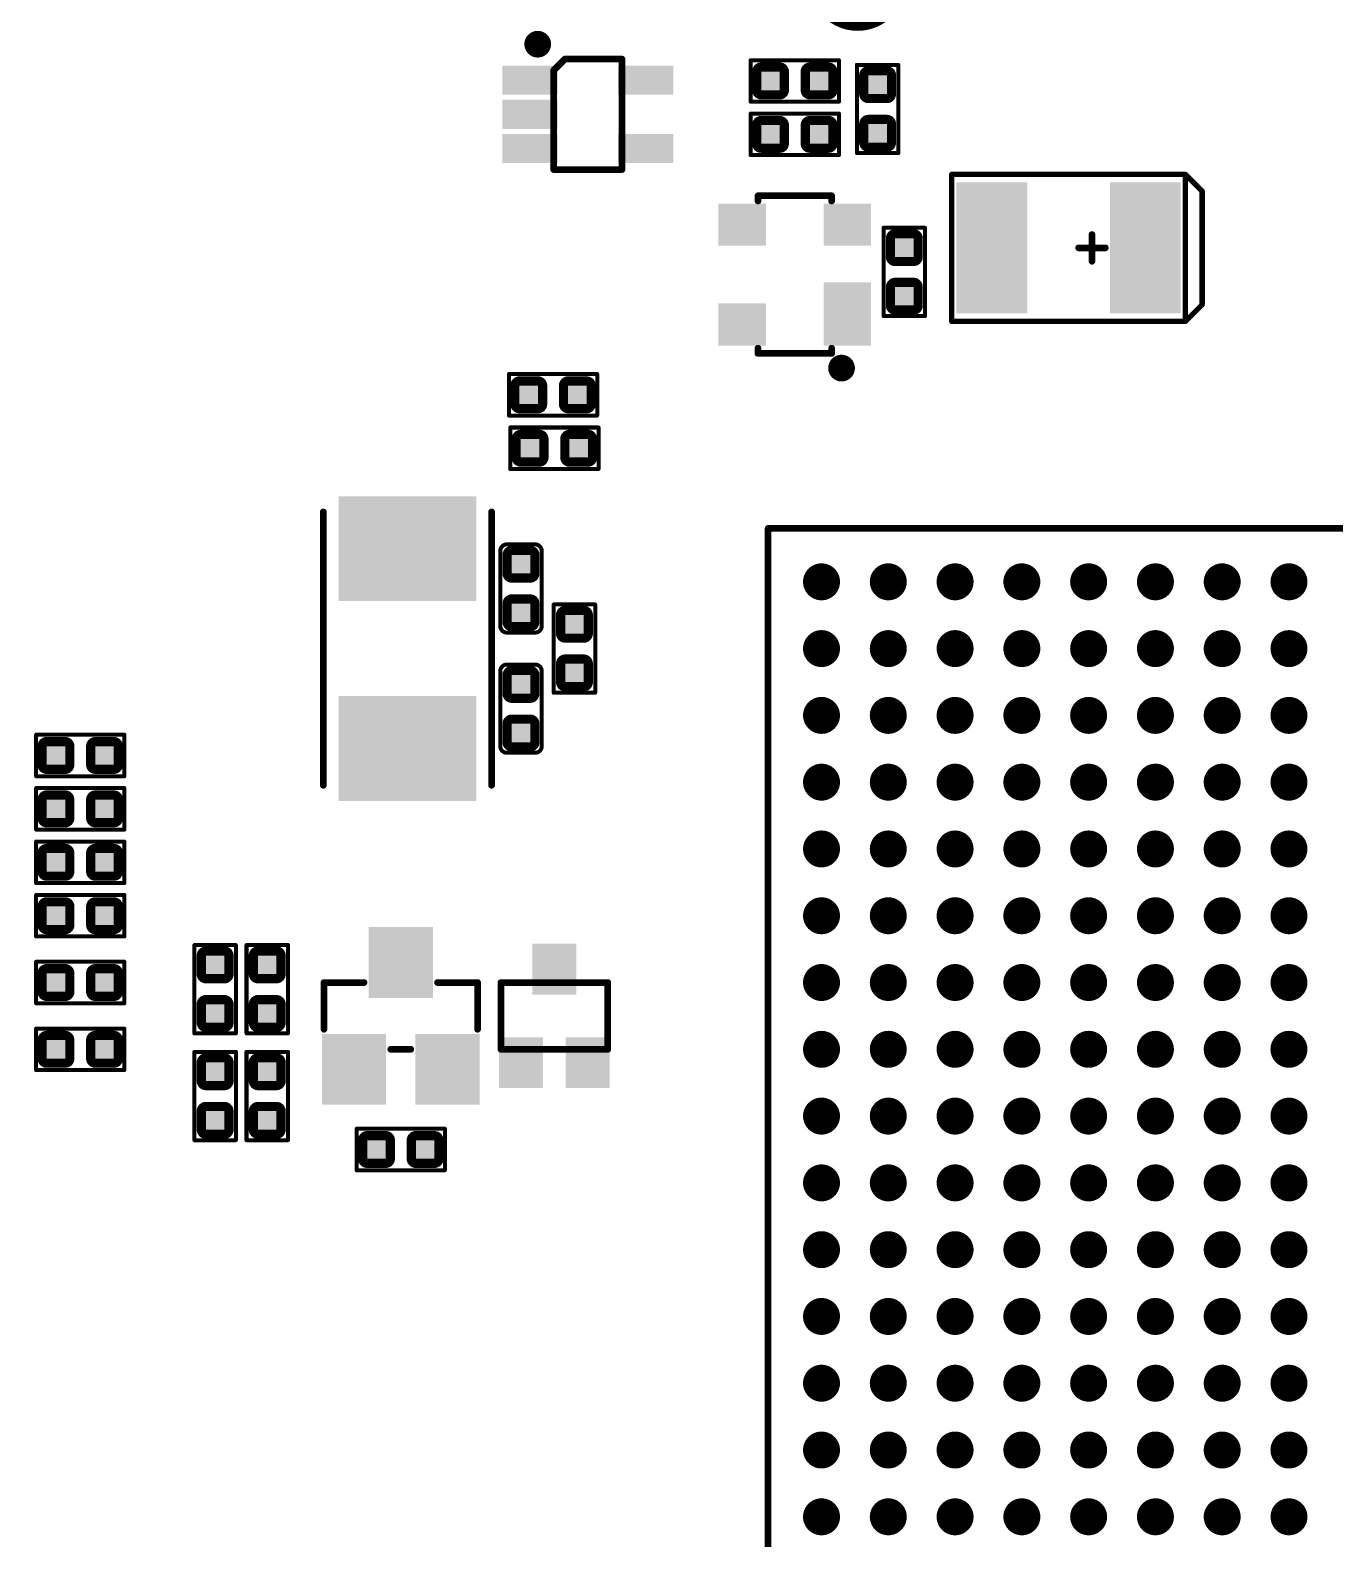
# Model space of a CAD drawing. Extents: x -51 to 158, y -52 to 51.
# Drawn here: x -24.57 to 0.24, y -17.56 to 11.13 of the extents above; entities that cross this region are included whole.
import ezdxf

# ---------------------------------------------------------------- set-up
doc = ezdxf.new("R2010")
doc.units = 0
for name, color, linetype in [('20', 213, 'CONTINUOUS'), ('21', 253, 'CONTINUOUS'), ('25', 253, 'CONTINUOUS'), ('29', 253, 'CONTINUOUS')]:
    doc.layers.add(name, color=color, linetype=linetype)

# ---------------------------------------------------------------- blocks, each defined once
blk = doc.blocks.new('RECT')
blk.add_solid([(-0.5, -0.5), (0.5, -0.5), (-0.5, 0.5), (0.5, 0.5)])
blk = doc.blocks.new('RECT112512X112512R50')
at = {"const_width": 0.1758}
blk.add_lwpolyline([(0.2637, -0.1758), (0.2637, 0.1758, 0.4142), (0.1758, 0.2637), (-0.1758, 0.2637, 0.4142), (-0.2637, 0.1758), (-0.2637, -0.1758, 0.4142), (-0.1758, -0.2637), (0.1758, -0.2637, 0.4142)], format="xyb", close=True, dxfattribs=at)
blk.add_solid([(-0.2012, -0.2012), (0.2012, -0.2012), (-0.2012, 0.2012), (0.2012, 0.2012)])
blk = doc.blocks.new('ROUNDP')
at = {"const_width": 0.5}
blk.add_lwpolyline([(0, -0.25, 1), (0, 0.25, 1), (0, -0.25)], format="xyb", dxfattribs=at)
blk = doc.blocks.new('PIE')
at = {"const_width": 0.5}
blk.add_lwpolyline([(0, -0.25, 1), (0, 0.25, 1), (0, -0.25)], format="xyb", dxfattribs=at)

msp = doc.modelspace()

# ---------------------------------------------------------------- linework, layer by layer
at = {"layer": '20', "const_width": 0.1524}
msp.add_lwpolyline([(0, -50.8, 1), (0, 50.8, 1), (0, -50.8)], format="xyb", dxfattribs=at)
at = {"layer": '21'}
for points, const_width in [([(-14.4053, 10.575), (-14.62, 10.3603)], 0.127), ([(-13.32, 10.575), (-14.4053, 10.575)], 0.127), ([(-13.32, 8.475), (-13.32, 10.575)], 0.127), ([(-14.62, 10.3603), (-14.62, 8.475)], 0.127), ([(-10.872, 10.5545), (-9.194, 10.5545)], 0.0762), ([(-10.872, 9.7655), (-10.872, 10.5545)], 0.0762), ([(-9.194, 10.5545), (-9.194, 9.7655)], 0.0762), ([(-8.8527, 8.7876), (-8.8527, 10.4656)], 0.0762), ([(-8.8527, 10.4656), (-8.0637, 10.4656)], 0.0762), ([(-8.0637, 10.4656), (-8.0637, 8.7876)], 0.0762), ([(-9.194, 9.7655), (-10.872, 9.7655)], 0.0762), ([(-10.872, 9.5385), (-9.194, 9.5385)], 0.0762), ([(-10.872, 8.7495), (-10.872, 9.5385)], 0.0762), ([(-9.194, 9.5385), (-9.194, 8.7495)], 0.0762), ([(-9.194, 8.7495), (-10.872, 8.7495)], 0.0762), ([(-8.0637, 8.7876), (-8.8527, 8.7876)], 0.0762), ([(-14.62, 8.475), (-13.32, 8.475)], 0.127), ([(-7.0485, 5.588), (-7.0485, 8.382)], 0.1016), ([(-7.0485, 8.382), (-2.6035, 8.382)], 0.1016), ([(-2.6035, 8.382), (-2.6035, 5.588)], 0.1016), ([(-2.6035, 8.382), (-2.286, 8.0645)], 0.1016), ([(-10.733, 7.877), (-10.733, 7.977)], 0.127), ([(-10.733, 7.977), (-9.333, 7.977)], 0.127), ([(-9.333, 7.977), (-9.333, 7.877)], 0.127), ([(-2.286, 8.0645), (-2.286, 5.9055)], 0.1016), ([(-8.3447, 5.6888), (-8.3447, 7.3668)], 0.0762), ([(-8.3447, 7.3668), (-7.5557, 7.3668)], 0.0762), ([(-7.5557, 7.3668), (-7.5557, 5.6888)], 0.0762), ([(-4.3815, 7.239), (-4.3815, 6.731)], 0.127), ([(-4.1275, 6.985), (-4.6355, 6.985)], 0.127), ([(-2.286, 5.9055), (-2.6035, 5.588)], 0.1016), ([(-7.5557, 5.6888), (-8.3447, 5.6888)], 0.0762), ([(-2.6035, 5.588), (-7.0485, 5.588)], 0.1016), ([(-10.733, 4.977), (-10.733, 5.077)], 0.127), ([(-9.333, 4.977), (-10.733, 4.977)], 0.127), ([(-9.333, 5.077), (-9.333, 4.977)], 0.127), ([(-15.4694, 3.7965), (-15.4694, 4.5855)], 0.0762), ([(-15.4694, 4.5855), (-13.7914, 4.5855)], 0.0762), ([(-13.7914, 4.5855), (-13.7914, 3.7965)], 0.0762), ([(-13.7914, 3.7965), (-15.4694, 3.7965)], 0.0762), ([(-15.444, 3.5695), (-13.766, 3.5695)], 0.0762), ([(-15.444, 2.7805), (-15.444, 3.5695)], 0.0762), ([(-13.766, 3.5695), (-13.766, 2.7805)], 0.0762), ([(-13.766, 2.7805), (-15.444, 2.7805)], 0.0762), ([(-18.999, -3.235), (-18.999, 1.965)], 0.127), ([(-15.799, 1.965), (-15.799, -3.235)], 0.127), ([(-10.54, 1.65), (-10.54, -19.35)], 0.127), ([(10.46, 1.65), (-10.54, 1.65)], 0.127), ([(-15.6345, -0.204), (-15.6345, 1.22)], 0.0762), ([(-15.5075, 1.347), (-14.9725, 1.347)], 0.0762), ([(-14.8455, 1.22), (-14.8455, -0.204)], 0.0762), ([(-14.6185, -1.474), (-14.6185, 0.204)], 0.0762), ([(-14.6185, 0.204), (-13.8295, 0.204)], 0.0762), ([(-13.8295, 0.204), (-13.8295, -1.474)], 0.0762), ([(-14.9725, -0.331), (-15.5075, -0.331)], 0.0762), ([(-15.6345, -2.49), (-15.6345, -1.066)], 0.0762), ([(-15.5075, -0.939), (-14.9725, -0.939)], 0.0762), ([(-14.8455, -1.066), (-14.8455, -2.49)], 0.0762), ([(-13.8295, -1.474), (-14.6185, -1.474)], 0.0762), ([(-24.461, -3.0615), (-24.461, -2.2725)], 0.0762), ([(-24.461, -2.2725), (-22.783, -2.2725)], 0.0762), ([(-22.783, -2.2725), (-22.783, -3.0615)], 0.0762), ([(-14.9725, -2.617), (-15.5075, -2.617)], 0.0762), ([(-22.783, -3.0615), (-24.461, -3.0615)], 0.0762), ([(-24.461, -4.0775), (-24.461, -3.2885)], 0.0762), ([(-24.461, -3.2885), (-22.783, -3.2885)], 0.0762), ([(-22.783, -3.2885), (-22.783, -4.0775)], 0.0762), ([(-22.783, -4.0775), (-24.461, -4.0775)], 0.0762), ([(-24.461, -5.0935), (-24.461, -4.3045)], 0.0762), ([(-24.461, -4.3045), (-22.783, -4.3045)], 0.0762), ([(-22.783, -4.3045), (-22.783, -5.0935)], 0.0762), ([(-22.783, -5.0935), (-24.461, -5.0935)], 0.0762), ([(-24.461, -6.1095), (-24.461, -5.3205)], 0.0762), ([(-24.461, -5.3205), (-22.783, -5.3205)], 0.0762), ([(-22.783, -5.3205), (-22.783, -6.1095)], 0.0762), ([(-22.783, -6.1095), (-24.461, -6.1095)], 0.0762), ([(-21.4511, -7.951), (-21.4511, -6.273)], 0.0762), ([(-21.4511, -6.273), (-20.6621, -6.273)], 0.0762), ([(-20.6621, -6.273), (-20.6621, -7.951)], 0.0762), ([(-20.4605, -7.951), (-20.4605, -6.273)], 0.0762), ([(-20.4605, -6.273), (-19.6715, -6.273)], 0.0762), ([(-19.6715, -6.273), (-19.6715, -7.951)], 0.0762), ([(-24.461, -7.3795), (-24.461, -6.5905)], 0.0762), ([(-24.461, -6.5905), (-22.783, -6.5905)], 0.0762), ([(-22.783, -6.5905), (-22.783, -7.3795)], 0.0762), ([(-18.2245, -6.985), (-18.9865, -6.985)], 0.127), ([(-18.9865, -6.985), (-18.9865, -7.874)], 0.127), ([(-16.0655, -6.985), (-16.8275, -6.985)], 0.127), ([(-16.0655, -7.874), (-16.0655, -6.985)], 0.127), ([(-15.621, -6.985), (-13.589, -6.985)], 0.127), ([(-15.621, -8.255), (-15.621, -6.985)], 0.127), ([(-13.589, -6.985), (-13.589, -8.255)], 0.127), ([(-22.783, -7.3795), (-24.461, -7.3795)], 0.0762), ([(-24.461, -8.6495), (-24.461, -7.8605)], 0.0762), ([(-24.461, -7.8605), (-22.783, -7.8605)], 0.0762), ([(-22.783, -7.8605), (-22.783, -8.6495)], 0.0762), ([(-20.6621, -7.951), (-21.4511, -7.951)], 0.0762), ([(-19.6715, -7.951), (-20.4605, -7.951)], 0.0762), ([(-21.4511, -9.983), (-21.4511, -8.305)], 0.0762), ([(-21.4511, -8.305), (-20.6621, -8.305)], 0.0762), ([(-20.6621, -8.305), (-20.6621, -9.983)], 0.0762), ([(-20.4605, -9.983), (-20.4605, -8.305)], 0.0762), ([(-20.4605, -8.305), (-19.6715, -8.305)], 0.0762), ([(-19.6715, -8.305), (-19.6715, -9.983)], 0.0762), ([(-17.7165, -8.255), (-17.3355, -8.255)], 0.127), ([(-13.589, -8.255), (-15.621, -8.255)], 0.127), ([(-22.783, -8.6495), (-24.461, -8.6495)], 0.0762), ([(-18.365, -10.5545), (-18.365, -9.7655)], 0.0762), ([(-18.365, -9.7655), (-16.687, -9.7655)], 0.0762), ([(-16.687, -9.7655), (-16.687, -10.5545)], 0.0762), ([(-20.6621, -9.983), (-21.4511, -9.983)], 0.0762), ([(-19.6715, -9.983), (-20.4605, -9.983)], 0.0762), ([(-16.687, -10.5545), (-18.365, -10.5545)], 0.0762)]:
    msp.add_lwpolyline(points, dxfattribs=dict(at, const_width=const_width))
for points, const_width in [([(-14.4053, 10.6068, 1), (-14.4053, 10.5433)], 0.0635), ([(-14.3829, 10.5525, 1), (-14.4278, 10.5975)], 0.0635), ([(-13.2882, 10.575, 1), (-13.3518, 10.575)], 0.0635), ([(-13.32, 10.5433, 1), (-13.32, 10.6068)], 0.0635), ([(-14.5883, 10.3603, 1), (-14.6518, 10.3603)], 0.0635), ([(-14.6425, 10.3828, 1), (-14.5975, 10.3379)], 0.0635), ([(-10.872, 10.5736, 1), (-10.872, 10.5355)], 0.0381), ([(-10.8529, 10.5545, 1), (-10.891, 10.5545)], 0.0381), ([(-9.175, 10.5545, 1), (-9.2131, 10.5545)], 0.0381), ([(-9.194, 10.5355, 1), (-9.194, 10.5736)], 0.0381), ([(-8.8337, 10.4656, 1), (-8.8718, 10.4656)], 0.0381), ([(-8.8527, 10.4847, 1), (-8.8527, 10.4466)], 0.0381), ([(-8.0447, 10.4656, 1), (-8.0828, 10.4656)], 0.0381), ([(-8.0637, 10.4466, 1), (-8.0637, 10.4847)], 0.0381), ([(-10.872, 9.7846, 1), (-10.872, 9.7465)], 0.0381), ([(-10.891, 9.7655, 1), (-10.8529, 9.7655)], 0.0381), ([(-9.2131, 9.7655, 1), (-9.175, 9.7655)], 0.0381), ([(-9.194, 9.7465, 1), (-9.194, 9.7846)], 0.0381), ([(-10.872, 9.5576, 1), (-10.872, 9.5195)], 0.0381), ([(-10.8529, 9.5385, 1), (-10.891, 9.5385)], 0.0381), ([(-9.175, 9.5385, 1), (-9.2131, 9.5385)], 0.0381), ([(-9.194, 9.5195, 1), (-9.194, 9.5576)], 0.0381), ([(-10.872, 8.7686, 1), (-10.872, 8.7305)], 0.0381), ([(-10.891, 8.7495, 1), (-10.8529, 8.7495)], 0.0381), ([(-9.2131, 8.7495, 1), (-9.175, 8.7495)], 0.0381), ([(-9.194, 8.7305, 1), (-9.194, 8.7686)], 0.0381), ([(-8.8718, 8.7876, 1), (-8.8337, 8.7876)], 0.0381), ([(-8.8527, 8.8067, 1), (-8.8527, 8.7686)], 0.0381), ([(-8.0828, 8.7876, 1), (-8.0447, 8.7876)], 0.0381), ([(-8.0637, 8.7686, 1), (-8.0637, 8.8067)], 0.0381), ([(-14.62, 8.5068, 1), (-14.62, 8.4432)], 0.0635), ([(-14.6518, 8.475, 1), (-14.5883, 8.475)], 0.0635), ([(-13.3518, 8.475, 1), (-13.2882, 8.475)], 0.0635), ([(-13.32, 8.4432, 1), (-13.32, 8.5068)], 0.0635), ([(-7.0231, 8.382, 1), (-7.0739, 8.382)], 0.0508), ([(-7.0485, 8.4074, 1), (-7.0485, 8.3566)], 0.0508), ([(-2.5855, 8.4, 1), (-2.6215, 8.364)], 0.0508), ([(-2.5781, 8.382, 1), (-2.6289, 8.382)], 0.0508), ([(-2.6035, 8.3566, 1), (-2.6035, 8.4074)], 0.0508), ([(-10.7012, 7.977, 1), (-10.7648, 7.977)], 0.0635), ([(-10.733, 8.0088, 1), (-10.733, 7.9453)], 0.0635), ([(-9.3012, 7.977, 1), (-9.3648, 7.977)], 0.0635), ([(-9.333, 7.9453, 1), (-9.333, 8.0088)], 0.0635), ([(-2.2606, 8.0645, 1), (-2.3114, 8.0645)], 0.0508), ([(-2.304, 8.0465, 1), (-2.268, 8.0825)], 0.0508), ([(-10.7648, 7.877, 1), (-10.7012, 7.877)], 0.0635), ([(-9.3648, 7.877, 1), (-9.3012, 7.877)], 0.0635), ([(-8.3447, 7.3859, 1), (-8.3447, 7.3478)], 0.0381), ([(-8.3256, 7.3668, 1), (-8.3637, 7.3668)], 0.0381), ([(-7.5367, 7.3668, 1), (-7.5748, 7.3668)], 0.0381), ([(-7.5557, 7.3478, 1), (-7.5557, 7.3859)], 0.0381), ([(-4.3498, 7.239, 1), (-4.4132, 7.239)], 0.0635), ([(-4.6355, 7.0168, 1), (-4.6355, 6.9533)], 0.0635), ([(-4.1275, 6.9533, 1), (-4.1275, 7.0168)], 0.0635), ([(-4.4132, 6.731, 1), (-4.3498, 6.731)], 0.0635), ([(-2.3114, 5.9055, 1), (-2.2606, 5.9055)], 0.0508), ([(-2.268, 5.8875, 1), (-2.304, 5.9235)], 0.0508), ([(-8.3447, 5.7079, 1), (-8.3447, 5.6698)], 0.0381), ([(-8.3637, 5.6888, 1), (-8.3256, 5.6888)], 0.0381), ([(-7.5748, 5.6888, 1), (-7.5367, 5.6888)], 0.0381), ([(-7.5557, 5.6698, 1), (-7.5557, 5.7079)], 0.0381), ([(-7.0485, 5.6134, 1), (-7.0485, 5.5626)], 0.0508), ([(-7.0739, 5.588, 1), (-7.0231, 5.588)], 0.0508), ([(-2.6215, 5.606, 1), (-2.5855, 5.57)], 0.0508), ([(-2.6289, 5.588, 1), (-2.5781, 5.588)], 0.0508), ([(-2.6035, 5.5626, 1), (-2.6035, 5.6134)], 0.0508), ([(-10.7012, 5.077, 1), (-10.7648, 5.077)], 0.0635), ([(-10.7648, 4.977, 1), (-10.7012, 4.977)], 0.0635), ([(-10.733, 5.0088, 1), (-10.733, 4.9453)], 0.0635), ([(-9.3012, 5.077, 1), (-9.3648, 5.077)], 0.0635), ([(-9.3648, 4.977, 1), (-9.3012, 4.977)], 0.0635), ([(-9.333, 4.9453, 1), (-9.333, 5.0088)], 0.0635), ([(-15.4504, 4.5855, 1), (-15.4885, 4.5855)], 0.0381), ([(-15.4694, 4.6046, 1), (-15.4694, 4.5665)], 0.0381), ([(-13.7724, 4.5855, 1), (-13.8105, 4.5855)], 0.0381), ([(-13.7914, 4.5665, 1), (-13.7914, 4.6046)], 0.0381), ([(-15.4885, 3.7965, 1), (-15.4504, 3.7965)], 0.0381), ([(-15.4694, 3.8155, 1), (-15.4694, 3.7774)], 0.0381), ([(-13.8105, 3.7965, 1), (-13.7724, 3.7965)], 0.0381), ([(-13.7914, 3.7774, 1), (-13.7914, 3.8155)], 0.0381), ([(-15.425, 3.5695, 1), (-15.4631, 3.5695)], 0.0381), ([(-15.444, 3.5886, 1), (-15.444, 3.5505)], 0.0381), ([(-13.747, 3.5695, 1), (-13.7851, 3.5695)], 0.0381), ([(-13.766, 3.5505, 1), (-13.766, 3.5886)], 0.0381), ([(-15.4631, 2.7805, 1), (-15.425, 2.7805)], 0.0381), ([(-15.444, 2.7995, 1), (-15.444, 2.7614)], 0.0381), ([(-13.7851, 2.7805, 1), (-13.747, 2.7805)], 0.0381), ([(-13.766, 2.7614, 1), (-13.766, 2.7995)], 0.0381), ([(-18.9673, 1.965, 1), (-19.0308, 1.965)], 0.0635), ([(-15.7673, 1.965, 1), (-15.8308, 1.965)], 0.0635), ([(-10.5083, 1.65, 1), (-10.5718, 1.65)], 0.0635), ([(-10.54, 1.6818, 1), (-10.54, 1.6183)], 0.0635), ([(-15.6155, 1.22, 1), (-15.6536, 1.22)], 0.0381), ([(-15.6536, 1.22, 1), (-15.6155, 1.22)], 0.0381), ([(-15.5075, 1.347, 0.4142), (-15.6345, 1.22)], 0.0762), ([(-15.5075, 1.366, 1), (-15.5075, 1.3279)], 0.0381), ([(-15.5075, 1.3279, 1), (-15.5075, 1.366)], 0.0381), ([(-14.8455, 1.22, 0.4142), (-14.9725, 1.347)], 0.0762), ([(-14.9725, 1.366, 1), (-14.9725, 1.3279)], 0.0381), ([(-14.9725, 1.3279, 1), (-14.9725, 1.366)], 0.0381), ([(-14.8265, 1.22, 1), (-14.8646, 1.22)], 0.0381), ([(-14.8646, 1.22, 1), (-14.8265, 1.22)], 0.0381), ([(-14.5995, 0.204, 1), (-14.6376, 0.204)], 0.0381), ([(-14.6185, 0.2231, 1), (-14.6185, 0.185)], 0.0381), ([(-13.8105, 0.204, 1), (-13.8486, 0.204)], 0.0381), ([(-13.8295, 0.185, 1), (-13.8295, 0.2231)], 0.0381), ([(-15.6155, -0.204, 1), (-15.6536, -0.204)], 0.0381), ([(-15.6536, -0.204, 1), (-15.6155, -0.204)], 0.0381), ([(-15.6345, -0.204, 0.4142), (-15.5075, -0.331)], 0.0762), ([(-14.9725, -0.331, 0.4142), (-14.8455, -0.204)], 0.0762), ([(-14.8265, -0.204, 1), (-14.8646, -0.204)], 0.0381), ([(-14.8646, -0.204, 1), (-14.8265, -0.204)], 0.0381), ([(-15.5075, -0.312, 1), (-15.5075, -0.3501)], 0.0381), ([(-15.5075, -0.3501, 1), (-15.5075, -0.312)], 0.0381), ([(-14.9725, -0.312, 1), (-14.9725, -0.3501)], 0.0381), ([(-14.9725, -0.3501, 1), (-14.9725, -0.312)], 0.0381), ([(-15.6155, -1.066, 1), (-15.6536, -1.066)], 0.0381), ([(-15.6536, -1.066, 1), (-15.6155, -1.066)], 0.0381), ([(-15.5075, -0.939, 0.4142), (-15.6345, -1.066)], 0.0762), ([(-15.5075, -0.92, 1), (-15.5075, -0.9581)], 0.0381), ([(-15.5075, -0.9581, 1), (-15.5075, -0.92)], 0.0381), ([(-14.8455, -1.066, 0.4142), (-14.9725, -0.939)], 0.0762), ([(-14.9725, -0.92, 1), (-14.9725, -0.9581)], 0.0381), ([(-14.9725, -0.9581, 1), (-14.9725, -0.92)], 0.0381), ([(-14.8265, -1.066, 1), (-14.8646, -1.066)], 0.0381), ([(-14.8646, -1.066, 1), (-14.8265, -1.066)], 0.0381), ([(-14.6376, -1.474, 1), (-14.5995, -1.474)], 0.0381), ([(-14.6185, -1.4549, 1), (-14.6185, -1.493)], 0.0381), ([(-13.8486, -1.474, 1), (-13.8105, -1.474)], 0.0381), ([(-13.8295, -1.493, 1), (-13.8295, -1.4549)], 0.0381), ([(-24.442, -2.2725, 1), (-24.4801, -2.2725)], 0.0381), ([(-24.461, -2.2534, 1), (-24.461, -2.2915)], 0.0381), ([(-22.764, -2.2725, 1), (-22.8021, -2.2725)], 0.0381), ([(-22.783, -2.2915, 1), (-22.783, -2.2534)], 0.0381), ([(-15.6155, -2.49, 1), (-15.6536, -2.49)], 0.0381), ([(-15.6536, -2.49, 1), (-15.6155, -2.49)], 0.0381), ([(-15.6345, -2.49, 0.4142), (-15.5075, -2.617)], 0.0762), ([(-15.5075, -2.5979, 1), (-15.5075, -2.6361)], 0.0381), ([(-15.5075, -2.6361, 1), (-15.5075, -2.5979)], 0.0381), ([(-14.9725, -2.5979, 1), (-14.9725, -2.6361)], 0.0381), ([(-14.9725, -2.617, 0.4142), (-14.8455, -2.49)], 0.0762), ([(-14.9725, -2.6361, 1), (-14.9725, -2.5979)], 0.0381), ([(-14.8265, -2.49, 1), (-14.8646, -2.49)], 0.0381), ([(-14.8646, -2.49, 1), (-14.8265, -2.49)], 0.0381), ([(-24.4801, -3.0615, 1), (-24.442, -3.0615)], 0.0381), ([(-24.461, -3.0425, 1), (-24.461, -3.0806)], 0.0381), ([(-22.8021, -3.0615, 1), (-22.764, -3.0615)], 0.0381), ([(-22.783, -3.0806, 1), (-22.783, -3.0425)], 0.0381), ([(-24.442, -3.2885, 1), (-24.4801, -3.2885)], 0.0381), ([(-24.461, -3.2694, 1), (-24.461, -3.3075)], 0.0381), ([(-22.764, -3.2885, 1), (-22.8021, -3.2885)], 0.0381), ([(-22.783, -3.3075, 1), (-22.783, -3.2694)], 0.0381), ([(-19.0308, -3.235, 1), (-18.9673, -3.235)], 0.0635), ([(-15.8308, -3.235, 1), (-15.7673, -3.235)], 0.0635), ([(-24.4801, -4.0775, 1), (-24.442, -4.0775)], 0.0381), ([(-24.442, -4.3045, 1), (-24.4801, -4.3045)], 0.0381), ([(-24.461, -4.2854, 1), (-24.461, -4.3236)], 0.0381), ([(-24.461, -4.0585, 1), (-24.461, -4.0966)], 0.0381), ([(-22.8021, -4.0775, 1), (-22.764, -4.0775)], 0.0381), ([(-22.764, -4.3045, 1), (-22.8021, -4.3045)], 0.0381), ([(-22.783, -4.0966, 1), (-22.783, -4.0585)], 0.0381), ([(-22.783, -4.3236, 1), (-22.783, -4.2854)], 0.0381), ([(-24.4801, -5.0935, 1), (-24.442, -5.0935)], 0.0381), ([(-24.461, -5.0745, 1), (-24.461, -5.1126)], 0.0381), ([(-22.8021, -5.0935, 1), (-22.764, -5.0935)], 0.0381), ([(-22.783, -5.1126, 1), (-22.783, -5.0745)], 0.0381), ([(-24.442, -5.3205, 1), (-24.4801, -5.3205)], 0.0381), ([(-24.461, -5.3014, 1), (-24.461, -5.3396)], 0.0381), ([(-22.764, -5.3205, 1), (-22.8021, -5.3205)], 0.0381), ([(-22.783, -5.3396, 1), (-22.783, -5.3014)], 0.0381), ([(-24.4801, -6.1095, 1), (-24.442, -6.1095)], 0.0381), ([(-24.461, -6.0905, 1), (-24.461, -6.1286)], 0.0381), ([(-22.8021, -6.1095, 1), (-22.764, -6.1095)], 0.0381), ([(-22.783, -6.1286, 1), (-22.783, -6.0905)], 0.0381), ([(-21.4321, -6.273, 1), (-21.4702, -6.273)], 0.0381), ([(-21.4511, -6.254, 1), (-21.4511, -6.2921)], 0.0381), ([(-20.6431, -6.273, 1), (-20.6812, -6.273)], 0.0381), ([(-20.6621, -6.2921, 1), (-20.6621, -6.254)], 0.0381), ([(-20.4414, -6.273, 1), (-20.4795, -6.273)], 0.0381), ([(-20.4605, -6.254, 1), (-20.4605, -6.2921)], 0.0381), ([(-19.6525, -6.273, 1), (-19.6906, -6.273)], 0.0381), ([(-19.6715, -6.2921, 1), (-19.6715, -6.254)], 0.0381), ([(-24.442, -6.5905, 1), (-24.4801, -6.5905)], 0.0381), ([(-24.461, -6.5715, 1), (-24.461, -6.6096)], 0.0381), ([(-22.764, -6.5905, 1), (-22.8021, -6.5905)], 0.0381), ([(-22.783, -6.6096, 1), (-22.783, -6.5715)], 0.0381), ([(-18.9865, -6.9533, 1), (-18.9865, -7.0168)], 0.0635), ([(-18.9548, -6.985, 1), (-19.0182, -6.985)], 0.0635), ([(-18.2245, -7.0168, 1), (-18.2245, -6.9533)], 0.0635), ([(-16.8275, -6.9533, 1), (-16.8275, -7.0168)], 0.0635), ([(-16.0338, -6.985, 1), (-16.0972, -6.985)], 0.0635), ([(-16.0655, -7.0168, 1), (-16.0655, -6.9533)], 0.0635), ([(-15.621, -6.9533, 1), (-15.621, -7.0168)], 0.0635), ([(-15.5892, -6.985, 1), (-15.6528, -6.985)], 0.0635), ([(-13.5572, -6.985, 1), (-13.6208, -6.985)], 0.0635), ([(-13.589, -7.0168, 1), (-13.589, -6.9533)], 0.0635), ([(-24.4801, -7.3795, 1), (-24.442, -7.3795)], 0.0381), ([(-24.461, -7.3605, 1), (-24.461, -7.3986)], 0.0381), ([(-22.8021, -7.3795, 1), (-22.764, -7.3795)], 0.0381), ([(-22.783, -7.3986, 1), (-22.783, -7.3605)], 0.0381), ([(-24.442, -7.8605, 1), (-24.4801, -7.8605)], 0.0381), ([(-24.461, -7.8415, 1), (-24.461, -7.8796)], 0.0381), ([(-22.764, -7.8605, 1), (-22.8021, -7.8605)], 0.0381), ([(-22.783, -7.8796, 1), (-22.783, -7.8415)], 0.0381), ([(-21.4511, -7.932, 1), (-21.4511, -7.9701)], 0.0381), ([(-21.4702, -7.951, 1), (-21.4321, -7.951)], 0.0381), ([(-20.6812, -7.951, 1), (-20.6431, -7.951)], 0.0381), ([(-20.6621, -7.9701, 1), (-20.6621, -7.932)], 0.0381), ([(-20.4605, -7.932, 1), (-20.4605, -7.9701)], 0.0381), ([(-20.4795, -7.951, 1), (-20.4414, -7.951)], 0.0381), ([(-19.6906, -7.951, 1), (-19.6525, -7.951)], 0.0381), ([(-19.6715, -7.9701, 1), (-19.6715, -7.932)], 0.0381), ([(-19.0182, -7.874, 1), (-18.9548, -7.874)], 0.0635), ([(-16.0972, -7.874, 1), (-16.0338, -7.874)], 0.0635), ([(-21.4511, -8.2859, 1), (-21.4511, -8.324)], 0.0381), ([(-21.4321, -8.305, 1), (-21.4702, -8.305)], 0.0381), ([(-20.6431, -8.305, 1), (-20.6812, -8.305)], 0.0381), ([(-20.6621, -8.324, 1), (-20.6621, -8.2859)], 0.0381), ([(-20.4605, -8.2859, 1), (-20.4605, -8.324)], 0.0381), ([(-20.4414, -8.305, 1), (-20.4795, -8.305)], 0.0381), ([(-19.6525, -8.305, 1), (-19.6906, -8.305)], 0.0381), ([(-19.6715, -8.324, 1), (-19.6715, -8.2859)], 0.0381), ([(-17.7165, -8.2233, 1), (-17.7165, -8.2868)], 0.0635), ([(-17.3355, -8.2868, 1), (-17.3355, -8.2233)], 0.0635), ([(-15.621, -8.2233, 1), (-15.621, -8.2868)], 0.0635), ([(-15.6528, -8.255, 1), (-15.5892, -8.255)], 0.0635), ([(-13.6208, -8.255, 1), (-13.5572, -8.255)], 0.0635), ([(-13.589, -8.2868, 1), (-13.589, -8.2233)], 0.0635), ([(-24.4801, -8.6495, 1), (-24.442, -8.6495)], 0.0381), ([(-24.461, -8.6304, 1), (-24.461, -8.6685)], 0.0381), ([(-22.8021, -8.6495, 1), (-22.764, -8.6495)], 0.0381), ([(-22.783, -8.6685, 1), (-22.783, -8.6304)], 0.0381), ([(-18.346, -9.7655, 1), (-18.3841, -9.7655)], 0.0381), ([(-18.365, -9.7465, 1), (-18.365, -9.7846)], 0.0381), ([(-16.668, -9.7655, 1), (-16.7061, -9.7655)], 0.0381), ([(-16.687, -9.7846, 1), (-16.687, -9.7465)], 0.0381), ([(-21.4511, -9.964, 1), (-21.4511, -10.0021)], 0.0381), ([(-21.4702, -9.983, 1), (-21.4321, -9.983)], 0.0381), ([(-20.6812, -9.983, 1), (-20.6431, -9.983)], 0.0381), ([(-20.6621, -10.0021, 1), (-20.6621, -9.964)], 0.0381), ([(-20.4605, -9.964, 1), (-20.4605, -10.0021)], 0.0381), ([(-20.4795, -9.983, 1), (-20.4414, -9.983)], 0.0381), ([(-19.6906, -9.983, 1), (-19.6525, -9.983)], 0.0381), ([(-19.6715, -10.0021, 1), (-19.6715, -9.964)], 0.0381), ([(-18.3841, -10.5545, 1), (-18.346, -10.5545)], 0.0381), ([(-18.365, -10.5355, 1), (-18.365, -10.5736)], 0.0381), ([(-16.7061, -10.5545, 1), (-16.668, -10.5545)], 0.0381), ([(-16.687, -10.5736, 1), (-16.687, -10.5355)], 0.0381)]:
    msp.add_lwpolyline(points, format="xyb", dxfattribs=dict(at, const_width=const_width))
at = {"layer": '25', "const_width": 0.254}
for points in [[(-14.9225, 10.7315, 1), (-14.9225, 10.9855, 1), (-14.9225, 10.7315)], [(-9.144, 4.572, 1), (-9.144, 4.826, 1), (-9.144, 4.572)]]:
    msp.add_lwpolyline(points, format="xyb", dxfattribs=at)

# ---------------------------------------------------------------- block references
at = {"layer": '29'}
for name, p, xscale, yscale in [('ROUNDP', (-8.8392, 12.0396), 1.8542, 1.8542), ('RECT', (-15.07, 10.175), 1.0532, 0.5532), ('RECT', (-12.87, 10.175), 1.0532, 0.5532), ('RECT', (-15.07, 9.525), 1.0532, 0.5532), ('RECT', (-15.07, 8.875), 1.0532, 0.5532), ('RECT', (-12.87, 8.875), 1.0532, 0.5532), ('RECT', (-6.2865, 6.985), 1.3462, 2.4892), ('PIE', (-9.525, 0.635), 0.7032, 0.7032), ('PIE', (-8.255, 0.635), 0.7032, 0.7032), ('PIE', (-6.985, 0.635), 0.7032, 0.7032), ('PIE', (-5.715, 0.635), 0.7032, 0.7032), ('PIE', (-4.445, 0.635), 0.7032, 0.7032), ('PIE', (-3.175, 0.635), 0.7032, 0.7032), ('PIE', (-1.905, 0.635), 0.7032, 0.7032), ('PIE', (-0.635, 0.635), 0.7032, 0.7032), ('PIE', (-9.525, -0.635), 0.7032, 0.7032), ('PIE', (-8.255, -0.635), 0.7032, 0.7032), ('PIE', (-6.985, -0.635), 0.7032, 0.7032), ('PIE', (-5.715, -0.635), 0.7032, 0.7032), ('PIE', (-4.445, -0.635), 0.7032, 0.7032), ('PIE', (-3.175, -0.635), 0.7032, 0.7032), ('PIE', (-1.905, -0.635), 0.7032, 0.7032), ('PIE', (-0.635, -0.635), 0.7032, 0.7032), ('PIE', (-9.525, -1.905), 0.7032, 0.7032), ('PIE', (-8.255, -1.905), 0.7032, 0.7032), ('PIE', (-6.985, -1.905), 0.7032, 0.7032), ('PIE', (-5.715, -1.905), 0.7032, 0.7032), ('PIE', (-4.445, -1.905), 0.7032, 0.7032), ('PIE', (-3.175, -1.905), 0.7032, 0.7032), ('PIE', (-1.905, -1.905), 0.7032, 0.7032), ('PIE', (-0.635, -1.905), 0.7032, 0.7032), ('PIE', (-9.525, -3.175), 0.7032, 0.7032), ('PIE', (-8.255, -3.175), 0.7032, 0.7032), ('PIE', (-6.985, -3.175), 0.7032, 0.7032), ('PIE', (-5.715, -3.175), 0.7032, 0.7032), ('PIE', (-4.445, -3.175), 0.7032, 0.7032), ('PIE', (-3.175, -3.175), 0.7032, 0.7032), ('PIE', (-1.905, -3.175), 0.7032, 0.7032), ('PIE', (-0.635, -3.175), 0.7032, 0.7032), ('PIE', (-9.525, -4.445), 0.7032, 0.7032), ('PIE', (-8.255, -4.445), 0.7032, 0.7032), ('PIE', (-6.985, -4.445), 0.7032, 0.7032), ('PIE', (-5.715, -4.445), 0.7032, 0.7032), ('PIE', (-4.445, -4.445), 0.7032, 0.7032), ('PIE', (-3.175, -4.445), 0.7032, 0.7032), ('PIE', (-1.905, -4.445), 0.7032, 0.7032), ('PIE', (-0.635, -4.445), 0.7032, 0.7032), ('PIE', (-9.525, -5.715), 0.7032, 0.7032), ('PIE', (-8.255, -5.715), 0.7032, 0.7032), ('PIE', (-6.985, -5.715), 0.7032, 0.7032), ('PIE', (-5.715, -5.715), 0.7032, 0.7032), ('PIE', (-4.445, -5.715), 0.7032, 0.7032), ('PIE', (-3.175, -5.715), 0.7032, 0.7032), ('PIE', (-1.905, -5.715), 0.7032, 0.7032), ('PIE', (-0.635, -5.715), 0.7032, 0.7032), ('RECT', (-17.526, -6.604), 1.2192, 1.3462), ('PIE', (-9.525, -6.985), 0.7032, 0.7032), ('PIE', (-8.255, -6.985), 0.7032, 0.7032), ('PIE', (-6.985, -6.985), 0.7032, 0.7032), ('PIE', (-5.715, -6.985), 0.7032, 0.7032), ('PIE', (-4.445, -6.985), 0.7032, 0.7032), ('PIE', (-3.175, -6.985), 0.7032, 0.7032), ('PIE', (-1.905, -6.985), 0.7032, 0.7032), ('PIE', (-0.635, -6.985), 0.7032, 0.7032), ('RECT', (-16.637, -8.636), 1.2192, 1.3462), ('PIE', (-9.525, -8.255), 0.7032, 0.7032), ('PIE', (-8.255, -8.255), 0.7032, 0.7032), ('PIE', (-6.985, -8.255), 0.7032, 0.7032), ('PIE', (-5.715, -8.255), 0.7032, 0.7032), ('PIE', (-4.445, -8.255), 0.7032, 0.7032), ('PIE', (-3.175, -8.255), 0.7032, 0.7032), ('PIE', (-1.905, -8.255), 0.7032, 0.7032), ('PIE', (-0.635, -8.255), 0.7032, 0.7032), ('PIE', (-9.525, -9.525), 0.7032, 0.7032), ('PIE', (-8.255, -9.525), 0.7032, 0.7032), ('PIE', (-6.985, -9.525), 0.7032, 0.7032), ('PIE', (-5.715, -9.525), 0.7032, 0.7032), ('PIE', (-4.445, -9.525), 0.7032, 0.7032), ('PIE', (-3.175, -9.525), 0.7032, 0.7032), ('PIE', (-1.905, -9.525), 0.7032, 0.7032), ('PIE', (-0.635, -9.525), 0.7032, 0.7032), ('PIE', (-9.525, -10.795), 0.7032, 0.7032), ('PIE', (-8.255, -10.795), 0.7032, 0.7032), ('PIE', (-6.985, -10.795), 0.7032, 0.7032), ('PIE', (-5.715, -10.795), 0.7032, 0.7032), ('PIE', (-4.445, -10.795), 0.7032, 0.7032), ('PIE', (-3.175, -10.795), 0.7032, 0.7032), ('PIE', (-1.905, -10.795), 0.7032, 0.7032), ('PIE', (-0.635, -10.795), 0.7032, 0.7032), ('PIE', (-9.525, -12.065), 0.7032, 0.7032), ('PIE', (-8.255, -12.065), 0.7032, 0.7032), ('PIE', (-6.985, -12.065), 0.7032, 0.7032), ('PIE', (-5.715, -12.065), 0.7032, 0.7032), ('PIE', (-4.445, -12.065), 0.7032, 0.7032), ('PIE', (-3.175, -12.065), 0.7032, 0.7032), ('PIE', (-1.905, -12.065), 0.7032, 0.7032), ('PIE', (-0.635, -12.065), 0.7032, 0.7032), ('PIE', (-9.525, -13.335), 0.7032, 0.7032), ('PIE', (-8.255, -13.335), 0.7032, 0.7032), ('PIE', (-6.985, -13.335), 0.7032, 0.7032), ('PIE', (-5.715, -13.335), 0.7032, 0.7032), ('PIE', (-4.445, -13.335), 0.7032, 0.7032), ('PIE', (-3.175, -13.335), 0.7032, 0.7032), ('PIE', (-1.905, -13.335), 0.7032, 0.7032), ('PIE', (-0.635, -13.335), 0.7032, 0.7032), ('PIE', (-9.525, -14.605), 0.7032, 0.7032), ('PIE', (-8.255, -14.605), 0.7032, 0.7032), ('PIE', (-6.985, -14.605), 0.7032, 0.7032), ('PIE', (-5.715, -14.605), 0.7032, 0.7032), ('PIE', (-4.445, -14.605), 0.7032, 0.7032), ('PIE', (-3.175, -14.605), 0.7032, 0.7032), ('PIE', (-1.905, -14.605), 0.7032, 0.7032), ('PIE', (-0.635, -14.605), 0.7032, 0.7032), ('PIE', (-9.525, -15.875), 0.7032, 0.7032), ('PIE', (-8.255, -15.875), 0.7032, 0.7032), ('PIE', (-6.985, -15.875), 0.7032, 0.7032), ('PIE', (-5.715, -15.875), 0.7032, 0.7032), ('PIE', (-4.445, -15.875), 0.7032, 0.7032), ('PIE', (-3.175, -15.875), 0.7032, 0.7032), ('PIE', (-1.905, -15.875), 0.7032, 0.7032), ('PIE', (-0.635, -15.875), 0.7032, 0.7032), ('PIE', (-9.525, -17.145), 0.7032, 0.7032), ('PIE', (-8.255, -17.145), 0.7032, 0.7032), ('PIE', (-6.985, -17.145), 0.7032, 0.7032), ('PIE', (-5.715, -17.145), 0.7032, 0.7032), ('PIE', (-4.445, -17.145), 0.7032, 0.7032), ('PIE', (-3.175, -17.145), 0.7032, 0.7032), ('PIE', (-1.905, -17.145), 0.7032, 0.7032), ('PIE', (-0.635, -17.145), 0.7032, 0.7032)]:
    msp.add_blockref(name, p, dxfattribs=dict(at, xscale=xscale, yscale=yscale))
for p in [(-10.4955, 10.16), (-9.5705, 10.16), (-10.4955, 9.144), (-9.5705, 9.144), (-15.0675, 3.175), (-14.1425, 3.175)]:
    msp.add_blockref('RECT112512X112512R50', p, dxfattribs=at)
for p, rotation in [((-8.4582, 10.0891), 270), ((-8.4582, 9.1641), 270), ((-7.9502, 6.9903), 90), ((-7.9502, 6.0653), 90), ((-15.0929, 4.191), 180), ((-14.1679, 4.191), 180), ((-15.24, 0.9705), 270), ((-15.24, 0.0455), 270), ((-14.224, -0.1725), 90), ((-14.224, -1.0975), 90), ((-15.24, -1.3155), 90), ((-15.24, -2.2405), 90), ((-24.0845, -2.667), 180), ((-23.1595, -2.667), 180), ((-24.0845, -3.683), 180), ((-23.1595, -3.683), 180), ((-24.0845, -4.699), 180), ((-23.1595, -4.699), 180), ((-24.0845, -5.715), 180), ((-23.1595, -5.715), 180), ((-21.0566, -6.6495), 90), ((-20.066, -6.6495), 270), ((-24.0845, -6.985), 180), ((-23.1595, -6.985), 180), ((-21.0566, -7.5745), 90), ((-20.066, -7.5745), 270), ((-24.0845, -8.255), 180), ((-23.1595, -8.255), 180), ((-21.0566, -8.6815), 270), ((-20.066, -8.6815), 270), ((-21.0566, -9.6065), 270), ((-20.066, -9.6065), 270), ((-17.9885, -10.16), 180), ((-17.0635, -10.16), 180)]:
    msp.add_blockref('RECT112512X112512R50', p, dxfattribs=dict(at, rotation=rotation))
for p, xscale, yscale, rotation in [((-3.3655, 6.985), 1.3462, 2.4892, 180), ((-11.033, 7.427), 0.8032, 0.9032, 90), ((-9.033, 7.427), 0.8032, 0.9032, 90), ((-9.033, 5.727), 1.2032, 0.9032, 90), ((-11.033, 5.527), 0.8032, 0.9032, 90), ((-17.399, 1.2649), 1.9914, 2.6162, 270), ((-17.399, -2.5349), 1.9914, 2.6162, 270), ((-14.605, -6.731), 0.9652, 0.8382, 90), ((-18.415, -8.636), 1.2192, 1.3462, 180), ((-15.24, -8.509), 0.9652, 0.8382, 90), ((-13.97, -8.509), 0.9652, 0.8382, 90)]:
    msp.add_blockref('RECT', p, dxfattribs=dict(at, xscale=xscale, yscale=yscale, rotation=rotation))

doc.saveas('drawing.dxf')
